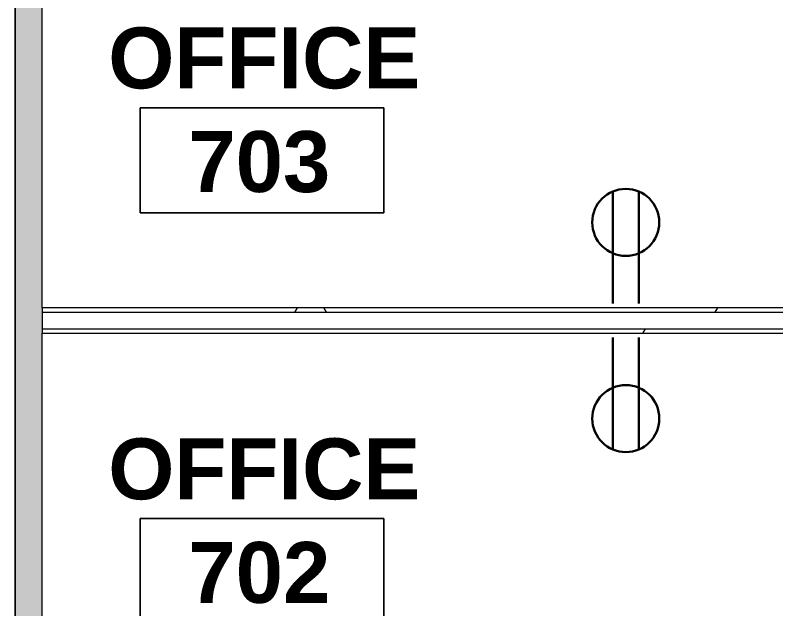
# Model space of a CAD drawing. Header units: inches. Extents: x 0 to 2535, y 0 to 2052.
# Drawn here: x 657.1 to 769.5, y 1619.2 to 1706.9 of the extents above; entities that cross this region are included whole.
import ezdxf

# ---------------------------------------------------------------- set-up
doc = ezdxf.new("R2010")
doc.units = ezdxf.units.IN
doc.header["$MEASUREMENT"] = 0
for name, color, linetype, lineweight in [('A-ANNO-NOTE', 131, 'Continuous', 9), ('A-AREA-IDEN', 2, 'Continuous', 9), ('A-DETL', 90, 'Continuous', 9), ('A-WALL', 113, 'Continuous', 13), ('A-WALL-PATT', 111, 'Continuous', 13), ('I-WALL', 2, 'Continuous', 13)]:
    doc.layers.add(name, color=color, linetype=linetype, lineweight=lineweight)
doc.styles.add('Swis721 Lt BT_B', font='', dxfattribs={"height": 9})
doc.styles.get('Swis721 Lt BT_B').set_extended_font_data('Swis721 Lt BT', bold=True)
pattern_1 = [(0, (0, 0), (30.72, 7.68), [1.267, -21.773, 1.267, -21.773, -122.88]), (0, (0, 0), (30.72, 7.68), [-46.08, 1.267, -44.813, 1.267, -21.773, -53.76]), (0, (0, 0), (30.72, 7.68), [-115.2, 1.267, -14.093, 1.267, -37.133]), (120, (11.52, 3.84), (-22.011075, 22.7643), [1.267, -21.773, 1.267, -21.773, -122.88]), (120, (11.52, 3.84), (-22.011075, 22.7643), [-46.08, 1.267, -44.813, 1.267, -21.773, -53.76]), (120, (11.52, 3.84), (-22.011075, 22.7643), [-115.2, 1.267, -14.093, 1.267, -37.133]), (240, (15.36, 19.2), (-8.708925, -30.4443), [1.267, -21.773, 1.267, -21.773, -122.88]), (240, (15.36, 19.2), (-8.708925, -30.4443), [-46.08, 1.267, -44.813, 1.267, -21.773, -53.76]), (240, (15.36, 19.2), (-8.708925, -30.4443), [-115.2, 1.267, -14.093, 1.267, -37.133])]

# ---------------------------------------------------------------- blocks, each defined once
blk = doc.blocks.new('Room Tag - Room Name and Number-3379422-Level 07  POWER _ SIGNAL')
at = {"layer": 'A-AREA-IDEN'}
for p, q in [((-0.1881, -0.1636), (-0.1881, -0.0018)), ((-0.1881, -0.0018), (0.1869, -0.0018)), ((0.1869, -0.0018), (-0.1881, -0.0018)), ((-0.1881, -0.0018), (-0.1881, -0.1636)), ((0.1869, -0.0018), (0.1869, -0.1636)), ((0.1869, -0.1636), (0.1869, -0.0018)), ((0.1869, -0.1636), (-0.1881, -0.1636)), ((-0.1881, -0.1636), (0.1869, -0.1636))]:
    blk.add_line(p, q, dxfattribs=at)

msp = doc.modelspace()

# ---------------------------------------------------------------- hatches: boundary and pattern name
at = {"layer": 'A-WALL-PATT', "lineweight": 9}
h = msp.add_hatch(color=7, dxfattribs=at)
h.paths.add_polyline_path([(657.09, 1234.9), (661.09, 1234.9), (661.09, 1243.65), (657.09, 1243.65)], flags=0)
h.paths.add_polyline_path([(657.09, 1282.15), (661.09, 1282.15), (661.09, 2035.43), (657.09, 2035.43), (657.09, 1308.5)], flags=0)
h = msp.add_hatch(dxfattribs=at)
h.set_pattern_fill('FP_1', color=256, style=0, pattern_type=2)
h.set_pattern_definition(pattern_1)
h.paths.add_polyline_path([(788.23, 1663.06), (825.5, 1663.06), (825.5, 1663.69), (661.09, 1663.69), (661.09, 1663.06), (744.66, 1663.06)], flags=0)
h = msp.add_hatch(dxfattribs=at)
h.set_pattern_fill('FP_1', color=256, style=0, pattern_type=2)
h.set_pattern_definition(pattern_1)
h.paths.add_polyline_path([(788.23, 1659.94), (825.5, 1659.94), (825.5, 1660.56), (661.09, 1660.56), (661.1, 1659.94), (744.66, 1659.94)], flags=0)

# ---------------------------------------------------------------- linework, layer by layer
at = {"layer": 'A-ANNO-NOTE', "lineweight": 30}
for p, q in [((745.38, 1664.34), (745.38, 1680.87)), ((745.38, 1664.34), (745.38, 1680.87)), ((749.21, 1664.34), (749.21, 1680.87)), ((745.39, 1659.28), (745.39, 1642.76)), ((749.23, 1659.28), (749.23, 1642.76)), ((749.23, 1659.28), (749.23, 1642.76))]:
    msp.add_line(p, q, dxfattribs=at)
for centre in [(747.3, 1676.3), (747.31, 1647.32)]:
    msp.add_circle(centre, 4.95, dxfattribs=at)
at = {"layer": 'A-DETL'}
msp.add_line((657.09, 1234.9), (657.09, 2035.5), dxfattribs=at)
at = {"layer": 'A-WALL', "color": 8, "lineweight": 20}
for p, q in [((657.09, 2035.43), (657.09, 1282.15)), ((661.09, 1663.69), (661.09, 1784.5)), ((661.09, 1539.12), (661.09, 1659.94))]:
    msp.add_line(p, q, dxfattribs=at)
at = {"layer": 'A-WALL'}
for p, q in [((661.09, 1663.69), (661.09, 1659.94)), ((661.09, 1663.06), (825.5, 1663.06)), ((661.09, 1660.56), (825.5, 1660.56))]:
    msp.add_line(p, q, dxfattribs=at)
at = {"layer": 'I-WALL'}
for p, q in [((825.5, 1663.69), (661.09, 1663.69)), ((661.09, 1659.94), (825.5, 1659.94))]:
    msp.add_line(p, q, dxfattribs=at)

# ---------------------------------------------------------------- block references
at = {"layer": 'A-AREA-IDEN', "xscale": 95.99999999999994, "yscale": 95.99999999999994, "zscale": 95.99999999999994}
for p in [(693.59, 1693.4), (693.59, 1632.73)]:
    msp.add_blockref('Room Tag - Room Name and Number-3379422-Level 07  POWER _ SIGNAL', p, dxfattribs=at)

# ---------------------------------------------------------------- texts
at = {"layer": 'A-AREA-IDEN', "char_height": 9, "attachment_point": 1, "style": 'Swis721 Lt BT_B'}
for s, insert, width in [('OFFICE', (670.84, 1705.08), 54.843), ('703', (682.67, 1689.78), 25.452), ('OFFICE', (670.84, 1644.4), 54.843), ('702', (682.67, 1629.1), 25.452)]:
    msp.add_mtext(s, dxfattribs=dict(at, insert=insert, width=width))

doc.saveas('drawing.dxf')
